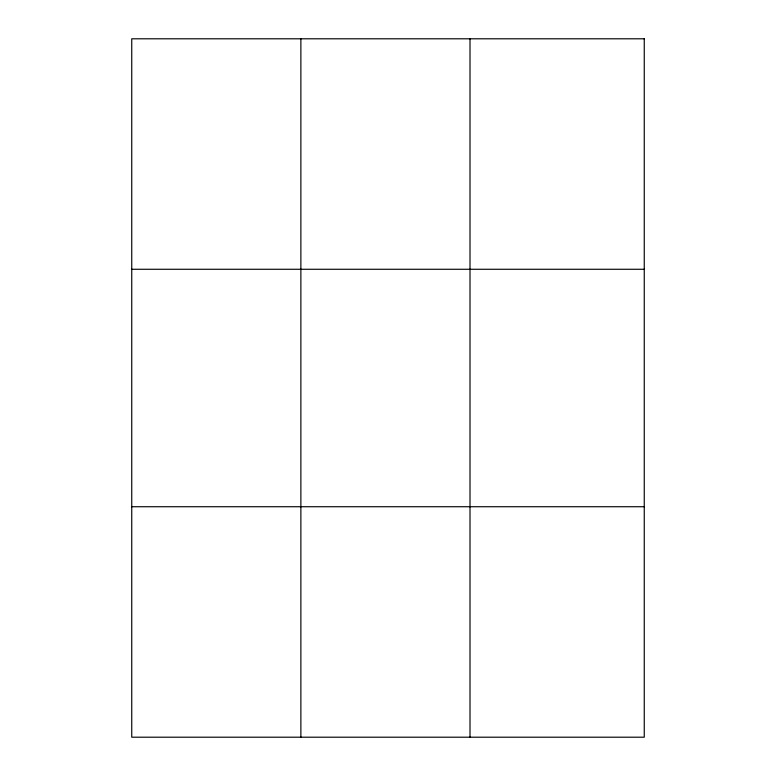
<?xml version="1.0" encoding="UTF-8"?>
<svg xmlns="http://www.w3.org/2000/svg" width="776" height="776" viewBox="0 0 776 776"><rect width="100%" height="100%" fill="white"/><g stroke="black" fill="none" stroke-linecap="round" stroke-linejoin="round"><path stroke-width="1.16" d="M300.875 38.8L300.875 737.2M470.004 38.8L470.004 737.2M131.745 269.272L644.255 269.272M131.745 506.728L644.255 506.728M644.255 38.8L644.255 737.2L131.745 737.2L131.745 38.8L644.255 38.8"/></g></svg>
